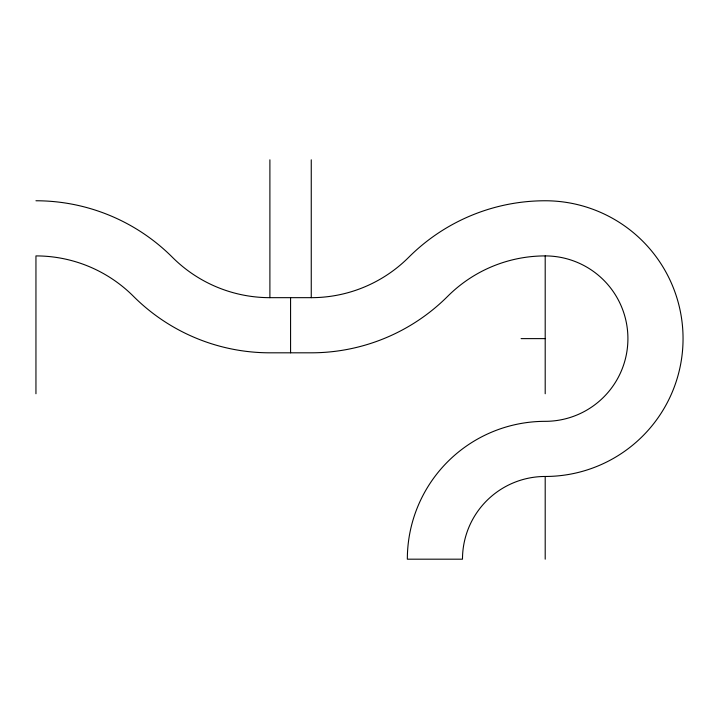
<?xml version="1.0" encoding="UTF-8"?>
<svg xmlns="http://www.w3.org/2000/svg" width="719" height="719" viewBox="0 0 719 719"><rect width="100%" height="100%" fill="white"/><g stroke="black" fill="none" stroke-linecap="round" stroke-linejoin="round"><path stroke-width="1.08" d="M35.95 200.763A192.998 192.998 0 0 1 172.416 257.294A137.85 137.85 0 0 0 269.895 297.666L311.255 297.666A137.85 137.85 0 0 0 408.725 257.294A192.998 192.998 0 0 1 545.2 200.763A137.85 137.85 0 0 1 683.05 338.622A137.85 137.85 0 0 1 545.2 476.472A82.712 82.712 0 0 0 462.488 559.184L407.34 559.184A137.85 137.85 0 0 1 545.2 421.334A82.712 82.712 0 0 0 627.912 338.622A82.712 82.712 0 0 0 545.2 255.91A137.85 137.85 0 0 0 447.721 296.282A192.998 192.998 0 0 1 311.255 352.813L269.895 352.813A192.998 192.998 0 0 1 133.428 296.282A137.85 137.85 0 0 0 35.95 255.91L35.95 393.76M521.095 338.622L545.2 338.622M545.2 255.91L545.2 393.76M545.2 476.472L545.2 559.184M311.255 159.816L311.255 297.666M290.575 297.666L290.575 352.813M269.895 159.816L269.895 297.666"/></g></svg>
